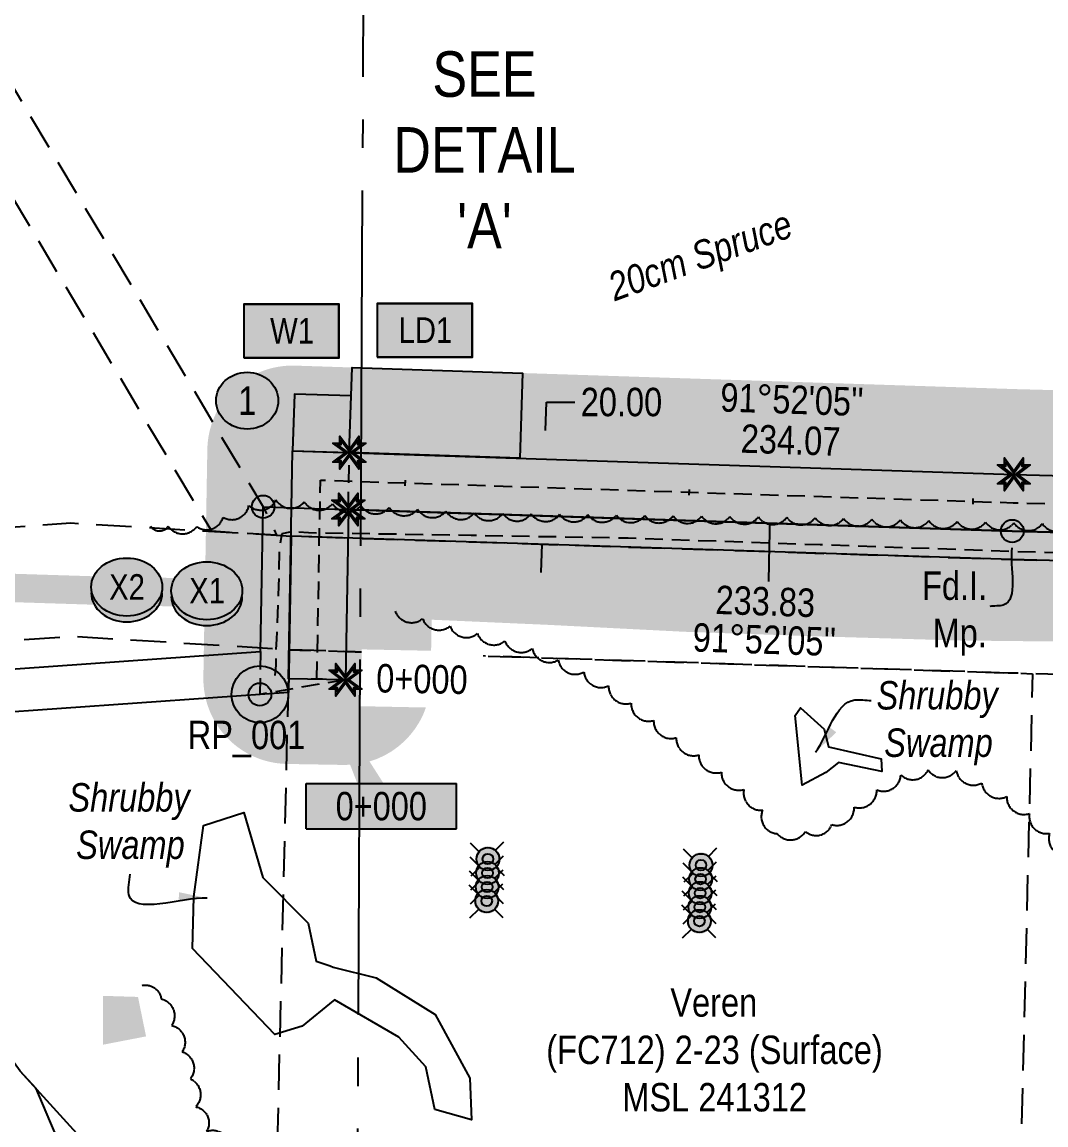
# Model space of a CAD drawing. Extents: x 473254 to 483871, y 6040471 to 6049084.
# Drawn here: x 476166.7 to 476526.9, y 6044345.3 to 6044733.2 of the extents above; entities that cross this region are included whole.
import ezdxf
from ezdxf.enums import TextEntityAlignment as Align

# ---------------------------------------------------------------- set-up
doc = ezdxf.new("R2010")
doc.units = 0
doc.header["$LTSCALE"] = 5
doc.header["$PDSIZE"] = 0.5
for name, pattern in [('0', [1, 1, 0]), ('foc-ACCESSROAD', [3.75, 2.5, -1.25]), ('foc-QUARTERLINE', [33, 25, -3, 2, -3]), ('foc-TIELINE', [1.875, 1.25, -0.625]), ('foc-TOPO-ephemeral', [6.25, 3.125, -0.625, 0.625, -0.625, 0.625, -0.625]), ('foc-TRAV', [1.875, 1.25, -0.625]), ('UG_PIPE', [1.875, 1.25, -0.625])]:
    doc.linetypes.add(name, pattern=pattern)
doc.layers.get('Defpoints').update_dxf_attribs({"color": 9})
for name, color, linetype in [('35', 37, 'Continuous'), ('AS-PIPE-UG', 44, 'UG_PIPE'), ('AS-ROADS', 254, 'Continuous'), ('AS-UNDERLAY-H', 141, 'Continuous'), ('C-RW', 13, 'Continuous'), ('C-WS', 13, 'foc-ACCESSROAD'), ('CG-NOTES', 7, 'Continuous'), ('CHAINAGE', 201, 'foc-TIELINE'), ('DETAIL-T', 7, 'Continuous'), ('F-AR', 190, 'foc-ACCESSROAD'), ('L-BD', 7, 'Continuous'), ('L-BD1', 253, 'Continuous'), ('L-MON', 1, 'Continuous'), ('L-QSEC', 8, 'foc-QUARTERLINE'), ('L-TIE', 7, 'foc-TIELINE'), ('P-BUFFER-H 30m', 51, 'Continuous'), ('P-CROSSINGS', 250, 'Continuous'), ('P-ELEVATION', 7, 'Continuous'), ('P-PROPOSED', 10, 'Continuous'), ('P-PROPOSED-H', 21, 'Continuous'), ('P-TEMP-H', 41, 'Continuous'), ('P-TEMP_LOG DECK', 46, 'Continuous'), ('P-TEMP_WORKSPACE', 46, 'Continuous'), ('P-TRAV', 4, 'foc-TRAV'), ('P-TXT', 4, 'Continuous'), ('T-BUSH', 110, '0'), ('T-BUSH-T', 110, 'Continuous'), ('T-CREEK', 160, 'Continuous'), ('T-DRAW', 143, 'foc-TOPO-ephemeral'), ('T-TIE', 201, 'foc-TIELINE'), ('WETLAND', 143, 'Continuous'), ('WETLAND-T', 146, 'Continuous')]:
    doc.layers.add(name, color=color, linetype=linetype)
doc.layers.add('C-RW-T', color=13, linetype='Continuous', lineweight=9)
doc.layers.add('CHAINAGE-T', color=201, linetype='Continuous', lineweight=18)
doc.layers.add('P-100m WELL BORE BUFFER', color=7, linetype='Continuous', true_color=0xf5ffd6)
doc.styles.add('80', font='ARIALN.TTF', dxfattribs={"height": 10})
doc.styles.add('80CG', font='ARIALN.TTF', dxfattribs={"height": 10})
doc.styles.add('80L', font='ARIALN.TTF', dxfattribs={"height": 10})
doc.styles.add('Crossing', font='ARIALN.TTF', dxfattribs={"height": 10})
doc.styles.add('foc-LtypeFont', font='ARIALN.TTF', dxfattribs={"height": 7.349999999999999})
doc.styles.add('Legend', font='ARIALN.TTF')
doc.linetypes.add('foc-TOPO-flowdirection-NOLINE', pattern='A,0,[">",foc-LtypeFont,S=0.3,R=0,X=0,Y=-0.945],-20,[">",foc-LtypeFont,S=0.3,R=0,X=0,Y=-0.945],0', length=20)
doc.dimstyles.new('Compass 5 000', dxfattribs={"dimscale": 5, "dimtxt": 9, "dimasz": 2, "dimexe": 0.2, "dimexo": 0.0625, "dimgap": 0.5, "dimtad": 0, "dimtih": 1, "dimtoh": 1, "dimzin": 0, "dimdsep": 46, "dimtxsty": '80CG', "dimcen": 0.1, "dimse1": 1, "dimse2": 1, "dimclrd": 256, "dimclrt": 256, "dimaunit": 1, "dimadec": 4, "dimazin": 0, "dimtfac": 0.06, "dimtofl": 0, "dimtmove": 0, "dimatfit": 1, "dimfxl": 0.2, "dimtolj": 1, "dimtzin": 0, "dimlwd": -1, "dimarcsym": 0})

# ---------------------------------------------------------------- blocks, each defined once
blk = doc.blocks.new('WC')
at = {"layer": 'L-MON'}
h = blk.add_hatch(color=255, dxfattribs=at)
h.dxf.hatch_style = 1
edge = h.paths.add_edge_path()
edge.add_arc((1e-16, -3.47e-14), 0.9, 0, 360)
at = {"layer": 'L-MON', "color": 240, "flags": 128}
for points in [[(-0.6221317521915455, 0.5029434191984639), (-1.231742929986921, 1.120400313844549)], [(0.5200624085104745, 0.6078939802747209), (1.126191209577769, 1.206321004927269)], [(-1.178786742863962, -1.184577638598091), (-0.5588098224687501, -0.5724784557627332)], [(1.15915571353878, -1.184577638598091), (0.5567817565693919, -0.5744511080601575)]]:
    blk.add_lwpolyline(points, dxfattribs=at)
at = {"layer": 'L-MON', "color": 240}
for radius in [0.8, 0.3730220647719884]:
    blk.add_circle((1e-16, -3.47e-14), radius, dxfattribs=at)
blk = doc.blocks.new('fdia')
at = {"color": 255, "const_width": 1}
blk.add_lwpolyline([(-0.5, 0, 1), (0.5, 0, 1)], format="xyb", close=True, dxfattribs=at)
blk = doc.blocks.new('Fdiaa')
blk.add_blockref('fdia', (0, 0))
blk = doc.blocks.new('fdib')
at = {"color": 1, "const_width": 1.6}
blk.add_lwpolyline([(-0.3999999999996362, 0, 0.9999999999999998), (0.3999999999996362, 0, 1)], format="xyb", close=True, dxfattribs=at)
at = {"color": 1}
blk.add_circle((0, 0), 0.8, dxfattribs=at)
blk = doc.blocks.new('Fdibb')
blk.add_blockref('fdib', (0, 0))
blk = doc.blocks.new('fdicc')
for name in ['Fdibb', 'Fdiaa']:
    blk.add_blockref(name, (0, 0))
blk = doc.blocks.new('FDI')
blk.add_blockref('fdicc', (0, 0))
blk = doc.blocks.new('*U409')
h = blk.add_hatch(color=111)
h.dxf.hatch_style = 1
h.paths.add_polyline_path([(-26.5, 8), (26.50000000000001, 7.999999999999999), (26.50000000000001, -8.000000000000004), (-26.5, -8)])
for p, q in [((-26.5, -8), (-26.5, 8)), ((-26.5, 8), (26.50000000000001, 7.999999999999999)), ((26.50000000000001, -8.000000000000004), (26.50000000000001, 7.999999999999999)), ((-26.5, -8), (26.50000000000001, -8.000000000000004))]:
    blk.add_line(p, q)
at = {"layer": 'P-ELEVATION', "color": 7, "flags": 128}
blk.add_lwpolyline([(0, 0, 10, 0, 0), (-22.67604730687727, 44.72096951963008, 0, 0, 0)], format="xyseb", dxfattribs=at)
at = {"layer": 'P-ELEVATION', "style": 'Legend'}
blk.add_attdef('STATION', text='', height=10, dxfattribs=at).set_placement((0, 0), align=Align.MIDDLE_CENTER)
blk = doc.blocks.new('*U418')
at = {"layer": 'P-ELEVATION'}
h = blk.add_hatch(color=111, dxfattribs=at)
h.dxf.hatch_style = 1
edge = h.paths.add_edge_path()
edge.add_ellipse((0, 0), major_axis=(-10.94338366431845, 0), ratio=0.9137941524069553, start_angle=0, end_angle=360)
at = {"layer": 'P-ELEVATION', "color": 7, "flags": 128}
blk.add_lwpolyline([(0, 0, 4.999999999999998, 0, 0), (25.79225727732431, -27.96666412156919, 0, 0, 0)], format="xyseb", dxfattribs=at)
at = {"layer": 'P-ELEVATION', "color": 7}
blk.add_ellipse((0, 0), major_axis=(-10.94338366431845, 0), ratio=0.9137941524069553, dxfattribs=at)
at = {"layer": 'P-ELEVATION', "style": '80'}
blk.add_attdef('BEND', text='', height=10, dxfattribs=at).set_placement((0, 0), align=Align.MIDDLE_CENTER)
blk = doc.blocks.new('xing2')
h = blk.add_hatch(color=50)
h.dxf.hatch_style = 1
edge = h.paths.add_edge_path()
edge.add_ellipse((0, 0), major_axis=(-12.5, 0), ratio=0.8162973455633619, start_angle=0, end_angle=360)
h = blk.add_hatch(color=250)
h.dxf.hatch_style = 1
edge = h.paths.add_edge_path()
edge.add_ellipse((0, -2.047489049626165), major_axis=(-12.5, 0), ratio=0.8162973455633619, start_angle=0, end_angle=180)
edge.add_line((12.5, -2.047489049626165), (12.5, 0))
edge.add_ellipse((0, 0), major_axis=(-12.5, 0), ratio=0.8162973455633619, start_angle=0, end_angle=180, ccw=False)
edge.add_line((-12.5, 0), (-12.5, -2.047489049626165))
at = {"color": 250}
blk.add_ellipse((0, 0), major_axis=(-12.5, 0), ratio=0.8162973455633619, dxfattribs=at)
blk.add_ellipse((0, -2.047489049626165), major_axis=(-12.5, 0), ratio=0.8162973455633619, start_param=0, end_param=3.141592653589793, dxfattribs=at)
at = {"color": 250, "style": 'Crossing'}
blk.add_attdef('CROSSING', text='', height=9, dxfattribs=at).set_placement((0.08916442567715421, 0.0199513138486509), align=Align.MIDDLE_CENTER)
at = {"color": 250, "style": 'Crossing', "flags": 1}
for tag, p in [('OWNER', (0.08916442567715421, -12.49201765665748)), ('DESCRIPTION', (0.08916442567715421, -25.770021277247)), ('LOCATION', (0.08916442567715421, -39.30337514164421)), ('DWG_REF', (0.08916442567715421, -52.83672900604233))]:
    blk.add_attdef(tag, text='', height=9, dxfattribs=at).set_placement(p, align=Align.MIDDLE_CENTER)
blk = doc.blocks.new('Temp_Area_Small_Pink')
at = {"true_color": 0xff8aff}
h = blk.add_hatch(color=211, dxfattribs=at)
h.dxf.hatch_style = 1
h.paths.add_polyline_path([(-16.82711371331243, -9.436567862801894), (16.33187767662457, -9.436567862801894), (16.33187767662457, 9.053714016554295), (-16.82711371331243, 9.053714016554295)])
at = {"color": 250}
for points in [[(-17.02711371331247, -9.636567862801712), (16.53187767662462, -9.636567862801712), (16.53187767662462, 9.253714016554113), (-17.02711371331247, 9.253714016554113)], [(-16.92711371331245, -9.536567862801803), (16.43187767662459, -9.536567862801803), (16.43187767662459, 9.153714016554204), (-16.92711371331245, 9.153714016554204)]]:
    blk.add_lwpolyline(points, close=True, dxfattribs=at)
at = {"color": 250, "style": '80L'}
blk.add_attdef('TEMPORARY', text='', height=9, dxfattribs=at).set_placement((0.001048257894581184, -0.1484938545327168), align=Align.MIDDLE_CENTER)
blk = doc.blocks.new('TEMP')
h = blk.add_hatch(color=255)
h.dxf.hatch_style = 1
h.paths.add_polyline_path([(-5.274161e-10, 0.2514284397220763), (-0.6656854269836912, 1.152061669657268), (-0.6656854269836914, 0.6656854303339061), (-1.152061663105632, 0.6656854303339061), (-0.2514284404497629, 5.273253e-10), (-1.152061661774314, -0.665685419564579), (-0.6656854224511335, -0.6656854195645793), (-0.6656854224511335, -1.152061655686338), (-5.273251e-10, -0.2514284436956587), (0.6656854183820542, -1.152061663420681), (0.6656854183820542, -0.6656854208922597), (1.152061656810019, -0.6656854053035205), (0.2514284429676993, 5.273253e-10), (1.152061671303363, 0.6656854258011663), (0.6656854287749412, 0.6656854258011663), (0.6656854131859291, 1.15206166422904)])
h.paths.add_polyline_path([(0.5656854229146121, 0.8485281473411305), (0.5656854319800914, 0.5656854258011663), (0.8485281444547581, 0.5656854258011663), (0.0831890339399251, 0), (0.8485281399220186, -0.5656854150320215), (0.5656854183820542, -0.5656854240973189), (0.5656854183820542, -0.8485281365719859), (0, -0.08318903609469999), (-0.5656854224511337, -0.8485281320390644), (-0.5656854224511337, -0.5656854195645792), (-0.8485281349258001, -0.5656854195645794), (-0.0831890328488955, 0), (-0.8485281394583584, 0.5656854303339058), (-0.5656854269836913, 0.5656854303339061), (-0.5656854269836913, 0.8485281428085727), (0, 0.0831890306941206)], flags=16)
h = blk.add_hatch(color=1)
h.dxf.hatch_style = 1
h.paths.add_polyline_path([(0, 0.0831890306941205), (-0.5656854269836911, 0.8485281428085727), (-0.5656854269836912, 0.5656854303339061), (-0.8485281394583578, 0.5656854303339061), (-0.0831890328488953, -1e-16), (-0.8485281349258001, -0.5656854195645793), (-0.5656854224511337, -0.5656854195645793), (-0.5656854224511337, -0.848528132039064), (0, -0.08318903609469999), (0.5656854183820542, -0.8485281365719856), (0.5656854183820542, -0.5656854240973191), (0.8485281399220184, -0.5656854150320213), (0.0831890339399251, -1e-16), (0.8485281444547581, 0.5656854258011663), (0.5656854319800914, 0.5656854258011663), (0.5656854229146121, 0.8485281473411308)])
at = {"color": 1}
for p, q in [((-0.0831890328488953, 0), (0.0831890339399252, 0)), ((0, 0.0831890306941205), (0, -0.08318903609469999))]:
    blk.add_line(p, q, dxfattribs=at)
at = {"color": 255, "flags": 128}
blk.add_lwpolyline([(-0.251428440449763, 5.27325e-10), (-1.152061663105632, 0.6656854303339061), (-0.6656854269836914, 0.6656854303339061), (-0.6656854269836914, 1.152061669657268), (-5.274159999999999e-10, 0.2514284397220763), (0.6656854131859291, 1.15206166422904), (0.6656854287749412, 0.6656854258011663), (1.152061671303363, 0.6656854258011663), (0.2514284429676991, 5.27325e-10), (1.152061656810019, -0.6656854053035204), (0.6656854183820542, -0.6656854208922596), (0.6656854183820542, -1.152061663420681), (-5.27325e-10, -0.2514284436956586), (-0.6656854224511335, -1.152061655686338), (-0.6656854224511335, -0.6656854195645793), (-1.152061661774314, -0.6656854195645793)], close=True, dxfattribs=at)
at = {"color": 1, "flags": 128}
blk.add_lwpolyline([(-0.0831890328488953, 0), (-0.8485281394583578, 0.5656854303339061), (-0.5656854269836913, 0.5656854303339061), (-0.5656854269836913, 0.8485281428085727), (0, 0.0831890306941205), (0.5656854229146121, 0.8485281473411305), (0.5656854319800914, 0.5656854258011663), (0.8485281444547581, 0.5656854258011663), (0.0831890339399252, 0), (0.8485281399220184, -0.5656854150320214), (0.5656854183820542, -0.5656854240973189), (0.5656854183820542, -0.8485281365719856), (0, -0.08318903609469999), (-0.5656854224511335, -0.848528132039064), (-0.5656854224511335, -0.5656854195645792), (-0.8485281349258001, -0.5656854195645792)], close=True, dxfattribs=at)
blk = doc.blocks.new('*D606')
at = {"layer": 'Defpoints', "color": 0, "transparency": 16777216}
for p in [(476350.5209807466, 6044579.503226425), (476361.1516459686, 6044579.15660802), (476360.5006738825, 6044559.191521878)]:
    blk.add_point(p, dxfattribs=at)
at = {"layer": 'P-TXT', "transparency": 16777216}
for p, q in [((476350.846862802, 6044589.497915059), (476351.1727448576, 6044599.492603694)), ((476351.1727448576, 6044599.492603694), (476361.1727448576, 6044599.492603695)), ((476349.5441266051, 6044549.54345165), (476349.2182445498, 6044539.548763016))]:
    blk.add_line(p, q, dxfattribs=at)
for points in [[(476349.1810813631, 6044589.552228735), (476352.5126442411, 6044589.443601383), (476350.5209807466, 6044579.503226425)], [(476347.8783451662, 6044549.597765326), (476351.2099080442, 6044549.489137974), (476349.8700086606, 6044559.538140284)]]:
    blk.add_solid(points, dxfattribs=at)
at = {"layer": 'P-TXT', "transparency": 16777216, "insert": (476377.564286467, 6044599.492603694), "char_height": 10, "attachment_point": 5, "style": '80CG'}
blk.add_mtext('\\A1;20.00', dxfattribs=at)

msp = doc.modelspace()

# ---------------------------------------------------------------- hatches: boundary and pattern name
at = {"layer": 'AS-UNDERLAY-H'}
h = msp.add_hatch(color=256, dxfattribs=at)
h.dxf.hatch_style = 1
h.paths.add_polyline_path([(476195.1236378162, 6044390.666232415), (476207.4458646621, 6044390.287756651), (476210.2861690272, 6044376.403037115), (476195.1236378162, 6044373.47382706)])
at = {"layer": 'P-BUFFER-H 30m'}
h = msp.add_hatch(color=256, dxfattribs=at)
h.dxf.hatch_style = 1
edge = h.paths.add_edge_path()
edge.add_line((478887.7607225044, 6044412.928324373), (478886.7833098365, 6044392.940898457))
edge.add_arc((478856.834853896, 6044394.405419217), 29.98424309999575, 264.5248350367, 357.20038762534494, ccw=False)
edge.add_line((478853.9739287523, 6044364.557974744), (478480.7450748563, 6044400.332555492))
edge.add_arc((478483.6060000089, 6044430.179999975), 29.98424310026661, 260.00187045471023, 264.52483501959915, ccw=False)
edge.add_line((478478.400254821, 6044400.651114932), (478368.895254821, 6044419.956114939))
edge.add_arc((478374.1009999886, 6044449.484999977), 29.98424310040251, 254.375043104396, 260.00187049415405, ccw=False)
edge.add_line((478366.0250640581, 6044420.608814411), (478339.8410640582, 6044427.931814404))
edge.add_arc((478347.9170000008, 6044456.807999966), 29.9842430991736, 248.817388522462, 254.3750430797321, ccw=False)
edge.add_line((478337.0824454654, 6044428.84968703), (478113.0890790903, 6044515.652790952))
edge.add_line((478113.0890790903, 6044515.652790952), (477878.9575990577, 6044544.441542991))
edge.add_line((477878.9575990577, 6044544.441542999), (477815.1834752975, 6044546.694420093))
edge.add_line((477815.1834752975, 6044546.694420083), (477619.4237018248, 6044542.503008218))
edge.add_line((477619.4237018247, 6044542.503008218), (477466.8342043651, 6044513.084929077))
edge.add_arc((477461.158, 6044542.526999966), 29.98424309970749, 270.9734034867472, 280.91230002220664, ccw=False)
edge.add_line((477461.6673806738, 6044512.547083929), (477411.9343806737, 6044511.702083929))
edge.add_arc((477411.4249999769, 6044541.681999967), 29.98424310008939, 268.1706243617927, 270.9734035306524, ccw=False)
edge.add_line((477410.4678068813, 6044511.713039105), (477343.8418068812, 6044513.841039105))
edge.add_arc((477344.7989999955, 6044543.809999975), 29.98424309975184, 265.61173129375504, 268.1706243262913, ccw=False)
edge.add_line((477342.5047592248, 6044513.913657498), (477065.1082282678, 6044535.201025098))
edge.add_line((477065.1082282677, 6044535.201025098), (476929.330561205, 6044533.223935148))
edge.add_arc((476928.8940000139, 6044563.204999974), 29.98424310002911, 268.4871123840634, 270.8342380857527, ccw=False)
edge.add_line((476928.1023619676, 6044533.231209031), (476662.5467244863, 6044540.244801098))
edge.add_arc((476634.5510427214, 6044550.982428246), 29.9842430998868, 268.4871124089565, 339.0158917626615, ccw=False)
edge.add_line((476633.7594046881, 6044521.008637303), (476514.2554810899, 6044524.164856389))
edge.add_arc((476515.0471191902, 6044554.13864733), 29.98424309959537, 268.13250258766743, 268.48711228084113, ccw=False)
edge.add_line((476514.0699864455, 6044524.170329962), (476310.9123519259, 6044530.794390997))
edge.add_line((476310.9123519259, 6044530.794390997), (476310.3985573798, 6044501.347987078))
edge.add_arc((476280.4188775733, 6044501.87108647), 29.98424309998052, 269.00037804028045, 359.0003780367275, ccw=False)
edge.add_line((476279.8957781834, 6044471.891406672), (476259.909324979, 6044472.240139599))
edge.add_arc((476260.4324243689, 6044502.219819397), 29.9842430998317, 179.0003780367275, 269.00037804028045, ccw=False)
edge.add_line((476230.4527445623, 6044502.742918788), (476231.8516783539, 6044582.918097368))
edge.add_arc((476261.8313581605, 6044582.394997977), 29.98424309998052, 88.1325027158394, 179.0003780367275, ccw=False)
edge.add_line((476262.8084908382, 6044612.363315348), (476516.5211088307, 6044604.090882609))
edge.add_line((476516.5211088307, 6044604.090882608), (476586.7886589777, 6044602.235045776))
edge.add_arc((476614.7843407469, 6044591.497418638), 29.98424309990632, 88.48711240817858, 159.0158917855362, ccw=False)
edge.add_line((476615.5759787806, 6044621.47120959), (476929.190021531, 6044613.188346586))
edge.add_line((476929.190021531, 6044613.188346586), (477066.2229532831, 6044615.183714733))
edge.add_arc((477066.6595144859, 6044585.202649891), 29.98424309926781, 85.61173128242388, 90.83423810800991, ccw=False)
edge.add_line((477068.9537552624, 6044615.098992368), (477347.5098798082, 6044593.722637739))
edge.add_line((477347.5098798083, 6044593.722637739), (477411.7984003747, 6044591.669295629))
edge.add_line((477411.7984003747, 6044591.669295638), (477455.964373823, 6044592.419707786))
edge.add_line((477455.964373823, 6044592.419707786), (477608.4446610867, 6044621.816732036))
edge.add_arc((477614.1208654477, 6044592.374661146), 29.98424309986157, 91.22657233529452, 100.91230001433797, ccw=False)
edge.add_line((477613.4790200221, 6044622.352033749), (477814.8891710407, 6044626.664425842))
edge.add_arc((477815.5310164703, 6044596.687053229), 29.98424310087405, 87.97681742908628, 91.22657234270298, ccw=False)
edge.add_line((477816.5895759773, 6044626.652604885), (477883.9551601374, 6044624.272856284))
edge.add_arc((477882.8966006231, 6044594.307304627), 29.9842431001989, 82.99011076968571, 87.97681741524718, ccw=False)
edge.add_line((477886.5558972814, 6044624.067418586), (478129.0132439251, 6044594.254919937))
edge.add_arc((478125.3539472732, 6044564.494805979), 29.98424310034922, 68.81738852675352, 82.99011078192962, ccw=False)
edge.add_line((478136.1885018069, 6044592.453118917), (478363.7128682947, 6044504.281663003))
edge.add_line((478363.7128682947, 6044504.281663003), (478385.1957971903, 6044498.273433234))
edge.add_line((478385.1957971903, 6044498.273433235), (478490.3387087455, 6044479.737440289))
edge.add_line((478490.3387087455, 6044479.737440289), (478860.6731917078, 6044444.240289608))
edge.add_arc((478857.8122665639, 6044414.392845143), 29.98424310035504, -2.799612374655112, 84.52483503647869, ccw=False)
at = {"layer": 'P-PROPOSED-H'}
h = msp.add_hatch(color=256, dxfattribs=at)
h.dxf.hatch_style = 1
h.paths.add_polyline_path([(478857.8122665639, 6044414.392845142), (478856.834853896, 6044394.405419216), (478483.606, 6044430.179999975), (478374.101, 6044449.484999971), (478347.917, 6044456.807999965), (478120.448, 6044544.957999974), (477881.321, 6044574.360999971), (477815.392, 6044576.689999975), (477616.242, 6044572.425999971), (477461.158, 6044542.526999964), (477411.425, 6044541.681999965), (477344.799, 6044543.809999974), (477066.039, 6044565.201999971), (476928.894, 6044563.204999971), (476634.6611375886, 6044570.975986456), (476634.5510427213, 6044550.982428243), (476515.0471191231, 6044554.138647329), (476281.4637556666, 6044561.754755186), (476280.4188775733, 6044501.871086467), (476260.4324243689, 6044502.219819395), (476261.8313581605, 6044582.394997975), (476515.6367150061, 6044574.119541436), (476614.6742458797, 6044571.503860413), (476614.784340747, 6044591.497418636), (476929.0124086122, 6044583.198338609), (477066.659514488, 6044585.202649889), (477345.8833519237, 6044563.775055073), (477411.5743601499, 6044561.676918233), (477459.0805495288, 6044562.484083089), (477614.1208654502, 6044592.374661145), (477815.5310164689, 6044596.687053228), (477882.8966006289, 6044594.307304625), (478125.3539472728, 6044564.494805976), (478354.2353473179, 6044475.797465184), (478378.5389188761, 6044469.000373276), (478486.2990834982, 6044450.002976097)])
at = {"layer": 'P-TEMP-H'}
h = msp.add_hatch(color=256, dxfattribs=at)
h.dxf.hatch_style = 1
h.paths.add_polyline_path([(476281.8102364074, 6044581.743576218), (476282.7873690883, 6044611.71189358), (476342.7240038285, 6044609.757628233), (476341.7468711481, 6044579.789310854)])
h = msp.add_hatch(color=256, dxfattribs=at)
h.dxf.hatch_style = 1
h.paths.add_polyline_path([(476261.8313581605, 6044582.394997975), (476281.8102364074, 6044581.74357619), (476282.4616581929, 6044601.722454436), (476262.482779946, 6044602.373876232)])

# ---------------------------------------------------------------- linework, layer by layer
at = {"layer": '35', "color": 3}
msp.add_circle((476250.34, 6044496.708999981), 9.9947477000001, dxfattribs=at)
at = {"layer": 'AS-PIPE-UG', "flags": 128}
msp.add_lwpolyline([(476710.694, 6044541.219999981), (476700.736, 6044541.354999982), (476689.638, 6044541.327999981), (476575.792, 6044544.872999981), (476447.53, 6044549.299999981), (476379.869, 6044551.633), (476324.729, 6044552.604999982), (476267.385, 6044553.515), (476261.826, 6044553.912999981), (476258.018, 6044553.217999982), (476257.158, 6044547.886), (476256.938, 6044535.066999981), (476256.52, 6044525.184), (476256.136, 6044516.115), (476255.988, 6044511.945), (476255.958, 6044506.952), (476255.568, 6044503.403)], dxfattribs=at)
at = {"layer": 'AS-ROADS', "const_width": 9.9947477000001, "flags": 128}
msp.add_lwpolyline([(476546.715, 6044520.138), (476496.674, 6044520.665999982), (476448.005, 6044522.077999981), (476399.84, 6044523.738), (476351.836, 6044526.173), (476304.929, 6044528.238999981), (476259.912, 6044530.664999981), (476219.077, 6044532.679999981), (476191.639, 6044533.266999981), (476154.5567455678, 6044534.433250942), (476102.160448882, 6044539.071209969), (476046.4581755088, 6044532.239474554), (475713.4797636857, 6044428.587968554), (475624.7222023335, 6044420.574536924), (475501.3197479868, 6044436.979169738), (475360.0521116021, 6044497.125004919)], dxfattribs=at)
at = {"layer": 'C-RW'}
for points in [[(475359.888580428, 6044466.122062317), (475382.2092403347, 6044458.202571856), (475459.6657782682, 6044423.491832634), (475489.7550123167, 6044410.103947058), (475591.7701895945, 6044391.030418976), (475666.7089965196, 6044391.59239904), (475667.0426244449, 6044391.622236992), (475758.6221150382, 6044407.318855928), (475758.9815389132, 6044407.40810497), (475985.2868958212, 6044480.915252063), (476004.4219217675, 6044487.130426764), (476034.630310553, 6044496.944106829), (476152.6640814962, 6044504.862396902), (476250.6025593333, 6044511.756703851), (476251.492, 6044562.732), (476515.048, 6044554.171999982), (476928.756, 6044543.228999982)], [(478113.0890790907, 6044515.652790984), (477878.9575990567, 6044544.441542999), (477815.1834752965, 6044546.694420116), (477619.4237018246, 6044542.503008245), (477464.2741757074, 6044512.591375295), (477411.2009597754, 6044511.689622588), (477343.1724721141, 6044513.862417318), (477065.1075844995, 6044535.201074518), (476928.6959514309, 6044533.232344811), (476514.7536344008, 6044544.181542718), (476261.3082211524, 6044552.413162327), (476260.3485790369, 6044497.414506626), (476153.8247610489, 6044489.90562257), (476037.5006440014, 6044482.103782975), (476007.5053927453, 6044472.359308709), (475988.3699533541, 6044466.142822013), (475762.5901343182, 6044392.80143668), (475668.3789868698, 6044376.639772095), (475590.5991362052, 6044376.019151391), (475489.6745724492, 6044394.869374556), (475485.3089714236, 6044395.684650541), (475459.57994109, 6044407.189037881), (475376.7144971609, 6044444.242671245), (475359.8047993671, 6044450.238488873)]]:
    msp.add_lwpolyline(points, dxfattribs=at)
at = {"layer": 'C-WS', "flags": 128}
msp.add_lwpolyline([(476255.6287288354, 6044301.329921264), (476260.3485790369, 6044497.414506626), (476260.6106765753, 6044512.435744257), (476522.2149232167, 6044503.991209873), (476517.1147541834, 6044294.950202074)], close=True, dxfattribs=at)
at = {"layer": 'CHAINAGE'}
for p, q in [((476301.5064948836, 6044570.101304383), (476301.5716370622, 6044572.099192207)), ((476401.4008861181, 6044566.844195456), (476401.4660282967, 6044568.842083289)), ((476501.2952773526, 6044563.58708653), (476501.3604195312, 6044565.584974363)), ((476272.4242962915, 6044502.010579665), (476268.4270056507, 6044502.080326252))]:
    msp.add_line(p, q, dxfattribs=at)
at = {"layer": 'F-AR', "flags": 128}
for points in [[(476088.9668246547, 6045145.98392323), (476088.2924425407, 6045042.748265602), (476086.9611496153, 6044838.972110661), (476120.8552450823, 6044781.935674118), (476126.6816919149, 6044772.132438099), (476251.492, 6044562.732), (476256.2077610634, 6044552.717084479), (476233.3895339755, 6044554.076758728), (476130.3591414992, 6044726.80353237), (476124.5404745676, 6044736.594513115), (476066.9543943187, 6044833.494882557), (476068.3032021698, 6045042.863574585), (476068.9677574581, 6045146.071363748)], [(475360.1677260823, 6044519.043694783), (475400.7051521598, 6044504.66706739), (475459.9541392678, 6044478.119572945), (475490.0425045436, 6044464.637723929), (475504.5827713623, 6044458.12279452), (475596.0327387514, 6044441.011484333), (475662.2498561854, 6044441.498187701), (475746.6003656635, 6044455.938223278), (476025.0557807049, 6044546.381016881), (476143.5814232097, 6044554.3525093), (476148.5884787214, 6044554.559620996), (476183.8061483909, 6044557.0312938), (476261.3082211524, 6044552.413162327), (476514.7536344008, 6044544.181542718), (476928.6959514309, 6044533.232344811), (477065.1075844995, 6044535.201074518), (477343.1724721141, 6044513.862417318), (477411.2009597754, 6044511.689622588), (477464.2741757074, 6044512.591375295), (477619.4237018246, 6044542.503008245), (477815.1834752965, 6044546.694420116), (477878.9575990567, 6044544.441542999), (478113.0890790907, 6044515.652790984), (478338.4394790229, 6044428.323802163), (478367.4441216856, 6044420.211940043), (478479.5663733893, 6044400.445536032), (478853.9571263939, 6044364.559550585), (478876.2509385765, 6044362.42269199), (479004.4057846154, 6044356.060779915), (479139.0386560356, 6044348.003531349), (479558.8377229898, 6044337.335577317), (479612.1792108695, 6044335.980672467), (479658.8395121362, 6044337.357620782)], [(479658.6128300446, 6044297.354081655), (479612.2733209734, 6044295.986820254), (479558.6113119443, 6044297.350365723), (479137.3513223438, 6044308.053733245), (479002.2500054055, 6044316.13900289), (478888.75953927, 6044321.061526148), (478850.1426282537, 6044324.762951349), (478474.180204575, 6044360.799584101), (478358.5682839325, 6044381.181193415), (478325.8027843861, 6044390.344871738), (478103.2771845451, 6044476.579178944), (477875.806397799, 6044504.548933706), (477814.9054423587, 6044506.700313604), (477623.6659709241, 6044502.605685887), (477468.4290766501, 6044472.677209048), (477410.9022394757, 6044471.69978608), (477341.0037682665, 6044473.9323071), (477063.8639804492, 6044495.199972282), (476928.455757155, 6044493.245724058), (476513.576172004, 6044504.219713684), (476260.0104331911, 6044512.455241313), (476184.5327792023, 6044517.017315018), (476151.8448917973, 6044514.823877849), (476146.8584221237, 6044514.490365674), (476133.208328922, 6044513.574057283), (476032.7233536307, 6044506.832986018), (476002.3683534215, 6044496.972758997), (475983.2334282146, 6044490.758393188), (475756.2231623992, 6044417.026746441), (475665.8223355023, 6044401.547029825), (475592.4993464107, 6044401.002315667), (475492.5958003026, 6044419.690391994), (475489.8120921978, 6044420.937352814), (475459.7234874803, 6044434.417800415), (475385.8454784236, 6044467.51826125), (475359.9443975678, 6044476.704115456)]]:
    msp.add_lwpolyline(points, dxfattribs=at)
at = {"layer": 'L-QSEC'}
msp.add_line((476288.0591626314, 6045003.940090291), (476284.1723875373, 6044239.897439344), dxfattribs=at)
at = {"layer": 'L-TIE'}
msp.add_line((476280.4188775733, 6044501.871086496), (476250.34, 6044496.708999981), dxfattribs=at)
at = {"layer": 'P-TEMP_LOG DECK'}
msp.add_lwpolyline([(476281.8102364074, 6044581.743576218), (476282.7873690883, 6044611.71189358), (476342.7240038285, 6044609.757628233), (476341.7468711481, 6044579.789310854)], close=True, dxfattribs=at)
at = {"layer": 'P-TEMP_WORKSPACE'}
msp.add_lwpolyline([(476261.8313581605, 6044582.394997994), (476281.8102364074, 6044581.743576218), (476282.4616581929, 6044601.722454456), (476262.482779946, 6044602.373876241)], close=True, dxfattribs=at)
at = {"layer": 'P-TRAV'}
for p, q in [((476281.4637556666, 6044561.754755215), (476281.8125286049, 6044581.743501471)), ((476250.6025593332, 6044511.756703851), (476250.34, 6044496.708999981))]:
    msp.add_line(p, q, dxfattribs=at)
at = {"layer": 'T-BUSH', "flags": 128}
for points in [[(476211.8657678078, 6044555.888295713, 0.5205670500537949), (476218.1203139214, 6044555.830371128, 0.52056705), (476228.1146330254, 6044555.737811788, 0.52056705), (476237.3873001584, 6044558.996390454, 0.52056705), (476246.4576568419, 6044563.194438974, 0.52056705), (476255.984444668, 6044565.107805738, 0.52056705), (476265.9576900921, 6044564.452552125, 0.52056705), (476275.9309355161, 6044563.797298511, 0.52056705), (476285.9041809401, 6044563.142044896, 0.52056705), (476295.8774263642, 6044562.486791269, 0.52056705), (476305.8506717882, 6044561.831537649, 0.52056705), (476315.8239172121, 6044561.176284035, 0.52056705), (476325.7971626362, 6044560.521030421, 0.52056705), (476335.7890978704, 6044560.338681278, 0.52056705), (476345.7829489677, 6044560.204808847, 0.52056705), (476355.7768000648, 6044560.07093638, 0.52056705), (476365.7706511621, 6044559.937063931, 0.52056705), (476375.7645022594, 6044559.8031915, 0.52056705), (476385.7583533567, 6044559.669319033, 0.52056705), (476395.7522044539, 6044559.535446602, 0.52056705), (476405.7460555511, 6044559.401574134, 0.52056705), (476415.7399066484, 6044559.267701703, 0.52056705), (476425.7337577456, 6044559.133829236, 0.52056705), (476435.7276088429, 6044558.999956788, 0.52056705), (476445.7214598747, 6044558.866079656, 0.52056705), (476455.7128351342, 6044558.606485078, 0.52056705), (476465.704206457, 6044558.346714646, 0.52056705), (476475.6955777797, 6044558.086944212, 0.52056705), (476485.6869491024, 6044557.82717378, 0.52056705), (476495.6783204252, 6044557.567403346, 0.52056705), (476505.6696917479, 6044557.307632915, 0.52056705), (476515.6610228757, 6044557.046359164, 0.52056705), (476525.6520000451, 6044556.771847238, 0.52056705), (476535.6429772145, 6044556.497335348, 0.52056705), (476545.6339543839, 6044556.222823423, 0.52056705), (476555.6249315533, 6044555.948311534, 0.52056705), (476565.6159087226, 6044555.673799609, 0.52056705), (476575.606885892, 6044555.399287719, 0.52056705), (476585.5978630615, 6044555.124775793, 0.52056705), (476595.5888402308, 6044554.850263905, 0.52056705), (476605.5798174003, 6044554.575751979, 0.52056705), (476614.7713835686, 6044555.500416603, 0.52056705), (476618.361102393, 6044564.828272734, 0.52056705), (476621.9508212174, 6044574.156128884, 0.52056705), (476625.5405400417, 6044583.483985033, 0.52056705), (476629.1302588661, 6044592.811841183, 0.52056705), (476632.1083654634, 6044602.259351555, 0.52056705), (476632.2985160473, 6044612.252290262, 0.52056705), (476632.4886666312, 6044622.245228986, 0.52056705), (476632.6788172151, 6044632.23816771, 0.52056705), (476632.8689677989, 6044642.231106434, 0.4300272298111223), (476634.338586082, 6044650.964427707, 0.3105092502926591), (476631.9595970208, 6044657.452987786, 0.52056705), (476632.0232253003, 6044667.44753797, 0.52056705), (476632.0868535815, 6044677.442088132, 0.52056705), (476632.1504818642, 6044687.436638317, 0.52056705), (476632.2141101451, 6044697.431188447, 0.52056705), (476632.2777384263, 6044707.425738625, 0.52056705), (476632.3413667085, 6044717.420288781, 0.52056705), (476632.4049949893, 6044727.41483894, 0.52056705), (476632.4686232701, 6044737.409389116, 0.52056705), (476632.2289346708, 6044747.178410503, 0.52056705), (476623.6845669069, 6044750.908469799, 0.52056705), (476622.1813485534, 6044760.789533303, 0.52056705), (476622.0380839676, 6044770.008222727, 0.52056705), (476630.7445827645, 6044774.916578872, 0.52056705), (476631.5283224704, 6044784.398121221, 0.52056705), (476631.4239023839, 6044794.392328443, 0.52056705), (476623.2198167881, 6044797.300627281, 0.52056705), (476622.9526300273, 6044807.291808031, 0.52056705), (476622.2172498356, 6044816.82285476, 0.52056705), (476612.2322139539, 6044817.263467993, 0.52056705), (476602.9192661775, 6044818.344164497, 0.52056705), (476602.965971669, 6044828.338808096, 0.52056705), (476603.0126771579, 6044838.333451672, 0.52056705), (476603.0593826481, 6044848.328095222, 0.52056705), (476603.1060881366, 6044858.322738827, 0.52056705), (476603.1527936269, 6044868.317382366, 0.52056705), (476603.1994991172, 6044878.312025956, 0.52056705), (476607.3115370499, 6044883.791976912, 0.52056705), (476617.2563805336, 6044882.794395021, 0.52056705), (476627.2012240201, 6044881.796813157, 0.52056705), (476633.1200573344, 6044887.791834112, 0.52056705), (476633.1499654381, 6044897.786542044, 0.52056705), (476633.1798735387, 6044907.781250013, 0.52056705), (476633.209781642, 6044917.775957979, 0.52056705), (476633.2396897425, 6044927.770665919, 0.52056705), (476633.2695978458, 6044937.76537385, 0.52056705), (476633.2995059463, 6044947.760081819, 0.52056705), (476633.3294140483, 6044957.754789765, 0.52056705), (476633.3593221512, 6044967.749497726, 0.52056705), (476633.3892302523, 6044977.744205686, 0.52056705), (476633.4191383551, 6044987.738913634, 0.52056705), (476633.4490464566, 6044997.733621579, 0.52056705), (476633.478954559, 6045007.72832954, 0.52056705), (476633.5088626604, 6045017.723037493, 0.52056705), (476633.5387707615, 6045027.717745434, 0.52056705), (476628.6684911431, 6045034.677196549, 0.52056705), (476626.1188402026, 6045044.341272385, 0.52056705), (476623.5691892626, 6045054.005348236, 0.52056705), (476623.1426137467, 6045063.978657247, 0.52056705), (476622.829603195, 6045073.968507394, 0.52056705), (476622.516592646, 6045083.958357525, 0.52056705), (476618.5408816084, 6045088.533798009, 0.52056705), (476612.0416756824, 6045091.879212663, 0.52056705), (476608.0191700684, 6045101.028777173, 0.52056705), (476604.8193655408, 6045109.913093286, 0.52056705), (476612.0432662697, 6045115.429244171, 0.52056705), (476607.9317732397, 6045124.539167648, 0.52056705), (476603.8202802112, 6045133.649091169, 0.52056705), (476599.7087871799, 6045142.759014714, 0.04504720627837012), (476600.1819561973, 6045143.748773201, 0.04504720627837012)], [(476297.9556391179, 6044525.965731173, 0.5205670500201457), (476307.601276244, 6044523.34739037, 0.52056705), (476317.2469133697, 6044520.729049575, 0.52056705), (476326.8925504958, 6044518.110708785, 0.52056705), (476336.538187622, 6044515.492368001, 0.52056705), (476346.1838247485, 6044512.874027212, 0.52056705), (476355.301548214, 6044508.809118396, 0.52056705), (476364.3594812644, 6044504.584444121, 0.52056705), (476373.0358667081, 6044499.725939142, 0.52056705), (476380.9663970525, 6044493.643118022, 0.52056705), (476388.8969273969, 6044487.56029692, 0.52056705), (476396.8279468578, 6044481.478115181, 0.52056705), (476404.7737953833, 6044475.415317532, 0.52056705), (476412.7196439093, 6044469.352519892, 0.52056705), (476420.6654924356, 6044463.289722259, 0.52056705), (476427.2546969764, 6044456.038309081, 0.52056705), (476432.2998944711, 6044447.737650632, 0.52056705), (476442.2669120821, 6044448.481010607, 0.52056705), (476451.5868462889, 6044450.884065373, 0.52056705), (476459.4267310105, 6044457.083277563, 0.52056705), (476467.3853305856, 6044463.114556382, 0.52056705), (476475.8621512001, 6044468.40960467, 0.52056705), (476485.4662449371, 6044470.129066154, 0.52056705), (476495.3634611621, 6044469.892080126, 0.52056705), (476504.3577968052, 6044465.533645731, 0.52056705), (476513.108329517, 6044460.771683776, 0.52056705), (476521.1056696753, 6044454.776971566, 0.52056705), (476528.1845546627, 6044447.844927372, 0.52056705), (476534.2805700851, 6044439.924534713, 0.52056705), (476540.4173362242, 6044432.037801863, 0.52056705), (476547.0438028715, 6044424.555558626, 0.52056705), (476553.6702695184, 6044417.073315388, 0.52056705), (476562.4130569565, 6044412.37477461, 0.52056705), (476570.7425676814, 6044406.990165264, 0.52056705), (476578.3329132452, 6044400.487805822, 0.52056705), (476582.6801368045, 6044391.852832288, 0.52056705), (476584.5398654405, 6044382.110281587, 0.52056705), (476584.5398654405, 6044372.115581793, 0.52056705), (476580.0322755765, 6044363.614984434, 0.52056705), (476573.8126781626, 6044355.791262065, 0.52056705), (476567.5930807487, 6044347.967539652, 0.52056705), (476561.4807073423, 6044340.060055193, 0.52056705), (476555.3950039442, 6044332.131736428, 0.52056705), (476551.1705046383, 6044323.487355526, 0.52056705), (476551.4813325314, 6044313.653864206, 0.52056705), (476554.5513008999, 6044304.142328159, 0.52056705), (476557.6212692685, 6044294.630792088, 0.52056705), (476561.4669487131, 6044285.533771149, 0.52056705), (476567.668172862, 6044277.695477773, 0.52056705), (476573.8693970105, 6044269.857184384, 0.52056705), (476582.284083976, 6044264.957302298, 0.52056705), (476591.5293254617, 6044261.159996152, 0.52056705), (476600.7745669469, 6044257.362690025, 0.52056705), (476610.0198084321, 6044253.565383859, 0.52056705), (476618.1912189579, 6044247.827408361, 0.52056705), (476626.3026186404, 6044241.987954701, 0.52056705), (476634.4140183236, 6044236.148501021, 0.52056705), (476642.7349072765, 6044230.631315286, 0.52056705), (476651.3641870008, 6044225.588542666, 0.52056705), (476659.9934667255, 6044220.545770063, 0.52056705), (476668.6227464506, 6044215.502997485, 0.52056705), (476677.2520261749, 6044210.460224875, 0.52056705), (476685.8813058999, 6044205.417452253, 0.52056705), (476694.5105856247, 6044200.374679658, 0.52056705), (476703.139865349, 6044195.331907067, 0.52056705), (476711.7691450741, 6044190.289134445, 0.52056705), (476717.8098146281, 6044182.893791347, 0.52056705), (476721.6570306958, 6044173.669207215, 0.52056705), (476725.5217219734, 6044164.458015221, 0.52056705), (476733.4287550773, 6044158.344681323, 0.52056705), (476741.3357881816, 6044152.231347405, 0.52056705), (476749.2428212864, 6044146.11801347, 0.52056705), (476758.1299489732, 6044141.60269249, 0.09487199933629561), (476758.9336844565, 6044139.453602421, 0.09487199933629561)], [(476208.8919896794, 6044394.345682367, -0.440366769155245), (476215.6180625925, 6044389.559835336, -0.52056705), (476219.3041371696, 6044380.269685824, -0.52056705), (476222.9902117472, 6044370.979536287, -0.52056705), (476225.866805404, 6044361.453965301, -0.52056705), (476227.7379521814, 6044351.63598009, -0.52056705), (476231.608161831, 6044342.988180711, -0.52056705), (476239.8745065028, 6044337.370212235, -0.52056705), (476249.2908075643, 6044335.013459633, -0.52056705), (476259.2682786775, 6044334.426864134, -0.52056705), (476269.2478221281, 6044334.884497344, -0.52056705), (476279.2271507171, 6044335.43859571, -0.52056705), (476287.9482632919, 6044332.698249763, -0.52056705), (476295.386245222, 6044326.102508185, -0.52056705), (476303.9965777188, 6044321.027451687, -0.52056705), (476312.4537631646, 6044315.769553419, -0.52056705), (476318.9603192345, 6044308.18280496, -0.52056705), (476325.4668753052, 6044300.5960565, -0.52056705), (476329.8826528559, 6044291.649129982, -0.52056705), (476334.1816701337, 6044282.626243847, -0.52056705), (476342.0723740566, 6044279.073762264, -0.52056705), (476352.0173428644, 6044280.069563216, -0.52056705), (476361.7609543601, 6044282.125718053, -0.52056705), (476368.1184366107, 6044276.74462134, -0.52056705), (476368.0645695678, 6044268.079233167, -0.52056705), (476363.1624764343, 6044259.369267209, -0.52056705), (476356.1286483216, 6044252.79505406, -0.52056705), (476347.4094671748, 6044247.909370462, -0.52056705), (476338.6902860289, 6044243.023686869, -0.52056705), (476329.9888183735, 6044238.106541992, -0.52056705), (476321.2896814363, 6044233.185257542, -0.52056705), (476312.5905444995, 6044228.263973091, -0.52056705), (476309.194015925, 6044219.243793876, -0.52056705), (476306.8488938063, 6044209.551276636, -0.52056705), (476302.4453092068, 6044200.578959922, -0.52056705), (476297.7686856859, 6044191.759510061, -0.52056705), (476292.4213874599, 6044183.315552116, -0.52056705), (476287.8885239015, 6044174.588971213, -0.52056705), (476287.8885239015, 6044164.594271419, -0.52056705), (476287.8885239015, 6044154.599571594, -0.52056705), (476287.8885239015, 6044144.604871794, -0.1695074057590347), (476290.2382226854, 6044141.341988351, -0.1695074057590347)]]:
    msp.add_lwpolyline(points, format="xyb", dxfattribs=at)
at = {"layer": 'T-CREEK'}
msp.add_lwpolyline([(476171.5643000006, 6044358.044499824), (476166.0184000002, 6044364.134499822), (476160.2418999996, 6044372.203399806), (476155.4049000005, 6044388.752599804), (476152.4546000003, 6044392.256599804), (476145.3961999998, 6044400.639699822), (476139.1686000009, 6044408.041199824), (476129.5980999997, 6044418.139599821), (476126.9794999997, 6044432.211499822)], dxfattribs=at)
at = {"layer": 'T-CREEK', "linetype": 'foc-TOPO-flowdirection-NOLINE', "flags": 128}
msp.add_lwpolyline([(476209.5260465111, 6044316.358382838), (476166.0184000002, 6044364.134499822), (476160.2418999996, 6044372.203399806), (476155.4049000005, 6044388.752599804), (476152.4546000003, 6044392.256599804), (476145.3961999998, 6044400.639699822), (476139.1686000009, 6044408.041199824), (476129.5980999997, 6044418.139599821), (476126.9794999997, 6044432.211499822)], dxfattribs=at)
at = {"layer": 'T-DRAW'}
msp.add_lwpolyline([(476225.4528000007, 6044273.81619982), (476221.9843999998, 6044281.987999822), (476219.0857999999, 6044288.817099803), (476211.8466999989, 6044295.629299806), (476209.0637999999, 6044298.248099823), (476199.4672999994, 6044303.434199822), (476190.1776000002, 6044324.472899802), (476182.6092999993, 6044332.327999802), (476176.4178, 6044346.651399804), (476171.5643000006, 6044358.044499824)], dxfattribs=at)
at = {"layer": 'T-DRAW', "linetype": 'foc-TOPO-flowdirection-NOLINE', "flags": 128}
msp.add_lwpolyline([(476225.4528000007, 6044273.81619982), (476221.9843999998, 6044281.987999822), (476219.0857999999, 6044288.817099803), (476211.8466999989, 6044295.629299806), (476209.0637999999, 6044298.248099823), (476199.4672999994, 6044303.434199822), (476190.1776000002, 6044324.472899802), (476182.6092999993, 6044332.327999802), (476176.4178, 6044346.651399804), (476171.5643000006, 6044358.044499824)], dxfattribs=at)
at = {"layer": 'WETLAND'}
for points in [[(476438.6602999989, 6044489.258299823), (476440.5738000005, 6044491.964399823), (476448.9124000001, 6044484.529799822), (476450.4360999995, 6044478.263599821), (476468.964300001, 6044474.061099806), (476469.1380999995, 6044469.534899824), (476453.9702000007, 6044472.761399803), (476449.4294999993, 6044469.198499803), (476441.1106, 6044464.736799803), (476438.6602999989, 6044489.258299823)], [(476226.5714642739, 6044407.277354205), (476227.1245642736, 6044425.540754223), (476230.459564273, 6044450.639354198), (476244.6713642735, 6044455.131654204), (476251.4173642742, 6044432.263754222), (476267.3526642727, 6044416.197554205), (476270.1477642725, 6044402.899154223), (476275.0912642732, 6044401.179254216), (476276.1712642729, 6044400.803454216), (476291.2825642731, 6044396.994854198), (476312.0429642734, 6044384.098754217), (476324.2090642726, 6044361.656454203), (476324.8453642734, 6044347.088954222), (476311.8690642734, 6044350.708654216), (476308.7425642728, 6044365.64435422), (476299.1846642736, 6044376.173254185), (476276.6450642726, 6044389.256354203), (476276.1615642725, 6044388.86295418), (476265.2610642729, 6044379.994254178), (476255.5925642735, 6044377.067954188), (476239.9509642735, 6044393.349954206), (476226.5714642739, 6044407.277354205)]]:
    msp.add_lwpolyline(points, close=True, dxfattribs=at)

# ---------------------------------------------------------------- block references
at = {"layer": 'L-MON', "color": 2, "xscale": 4.997373850000026, "yscale": 4.997373850000026, "zscale": 4.997373850000026}
msp.add_blockref('TEMP', (476281.8125286049, 6044581.743501471), dxfattribs=at)
at = {"layer": 'L-MON'}
for name, p, xscale, yscale, zscale in [('TEMP', (476515.6367150061, 6044574.119541464), 4.997373850000026, 4.997373850000026, 4.997373850000026), ('FDI', (476251.492, 6044562.732), 5.000000000000053, 5.000000000000053, 5.000000000000053), ('TEMP', (476281.4637556666, 6044561.754755215), 4.997373850000005, 4.997373850000005, 4.997373850000005), ('FDI', (476515.048, 6044554.171999982), 5.000000000000053, 5.000000000000053, 5.000000000000053), ('FDI', (476250.34, 6044496.708999981), 5.000000000000053, 5.000000000000053, 5.000000000000053), ('WC', (476330.5791232541, 6044438.795658254), 4.997349900000021, 4.997349900000021, 4.997349900000021), ('WC', (476405.548468067, 6044436.651517837), 4.997349900000021, 4.997349900000021, 4.997349900000021), ('WC', (476330.4384676429, 6044433.877669265), 4.997349900000021, 4.997349900000021, 4.997349900000021), ('WC', (476405.4078124544, 6044431.733528823), 4.997349900000021, 4.997349900000021, 4.997349900000021), ('WC', (476330.2978120303, 6044428.959680228), 4.997349900000021, 4.997349900000021, 4.997349900000021), ('WC', (476405.2671568418, 6044426.815539805), 4.997349900000021, 4.997349900000021, 4.997349900000021), ('WC', (476330.1571564168, 6044424.041691234), 4.997349900000021, 4.997349900000021, 4.997349900000021), ('WC', (476405.1265012301, 6044421.897550804), 4.997349900000021, 4.997349900000021, 4.997349900000021), ('WC', (476404.9858456157, 6044416.979561758), 4.997349900000021, 4.997349900000021, 4.997349900000021)]:
    msp.add_blockref(name, p, dxfattribs=dict(at, xscale=xscale, yscale=yscale, zscale=zscale))
at = {"layer": 'P-100m WELL BORE BUFFER', "xscale": 0.99947477, "yscale": 0.99947477, "zscale": 0.99947477}
for p, values in [((476261.6628671702, 6044624.753542485), {'TEMPORARY': 'W1'}), ((476308.5730251414, 6044625.000725274), {'TEMPORARY': 'LD1'})]:
    msp.add_blockref('Temp_Area_Small_Pink', p, dxfattribs=at).add_auto_attribs(values)
at = {"layer": 'P-CROSSINGS', "xscale": 0.9994814500000084, "yscale": 0.9994814500000084, "zscale": 0.9994814500000084}
for p, values in [((476203.5005208994, 6044534.483168738), {'CROSSING': 'X2'}), ((476231.6634212192, 6044533.167497825), {'CROSSING': 'X1'})]:
    msp.add_blockref('xing2', p, dxfattribs=at).add_auto_attribs(values)
at = {"layer": 'P-TXT', "color": 2, "xscale": 0.99947477, "yscale": 0.99947477, "zscale": 0.99947477}
msp.add_blockref('*U418', (476245.8688465035, 6044600.026851795), dxfattribs=at).add_auto_attribs({'BEND': '1'})

# ---------------------------------------------------------------- texts
at = {"layer": '35', "color": 3, "style": '80'}
msp.add_attdef('RP_001', (476224.9628406744, 6044477.445017683), 'RP', height=9.9947477000001, dxfattribs=at)
at = {"layer": 'C-RW-T', "insert": (476350.7067670556, 6044393.34396207), "char_height": 10.00000000000006, "attachment_point": 1, "style": '80L'}
msp.add_mtext_dynamic_manual_height_columns('\\pi44.05409;Veren\\P\\pi0.39447;(FC712) 2-23 (Surface)\\P\\pi27.15437;MSL 241312', width=117.814870395635, gutter_width=50.00000000000035, heights=[76.99059474718182], dxfattribs=at)
at = {"layer": 'DETAIL-T', "color": 3, "insert": (476329.3621711376, 6044688.260038442), "char_height": 15.99159632000012, "width": 63.60270190939419, "attachment_point": 5, "style": '80CG'}
msp.add_mtext("SEE\\PDETAIL\\P'A'", dxfattribs=at)
at = {"layer": 'L-BD', "style": '80L'}
for s, p in [('233.83', (476428.182851354, 6044529.451525187)), ("91°52'05''", (476427.8481516843, 6044516.003056489))]:
    msp.add_text(s, height=9.99474770000009, rotation=358.1398000000108, dxfattribs=at).set_placement(p, align=Align.MIDDLE)
at = {"layer": 'L-BD1', "style": '80L'}
for s, p in [("91°52'05''", (476437.5515742999, 6044600.415688706)), ('234.07', (476437.0874362779, 6044586.180737965))]:
    msp.add_text(s, height=9.994747700000053, rotation=358.1324999999884, dxfattribs=at).set_placement(p, align=Align.MIDDLE)
at = {"layer": 'L-MON', "insert": (476482.2556298252, 6044539.959344776), "char_height": 9.994747700000099, "attachment_point": 1, "style": '80L'}
msp.add_mtext_dynamic_manual_height_columns('\\pi1.06124;Fd.I. \\P\\pi4.77689;Mp.', width=22.03248727979693, gutter_width=49.97373850000048, heights=[0], dxfattribs=at)
at = {"layer": 'T-BUSH-T', "insert": (476371.8352045009, 6044644.36121617), "char_height": 9.9946998, "attachment_point": 1, "rotation": 19.999999999999922, "style": '80L'}
msp.add_mtext_dynamic_manual_height_columns('{\\fArial Narrow|b0|i1|c0|p34;20cm Spruce}', width=67.23876301315524, gutter_width=49.94701204606039, heights=[0], dxfattribs=at)
at = {"layer": 'WETLAND-T', "char_height": 9.999885140440773, "attachment_point": 1, "style": '80L'}
for insert in [(476468.2630227474, 6044501.401765589), (476183.9398776318, 6044465.489997081)]:
    msp.add_mtext_dynamic_manual_height_columns('\\pi-0.95537;{\\fArial Narrow|b0|i1|c0|p34;Shrubby \\P\\pi1.75264;Swamp}', width=40.63992479794273, gutter_width=49.94701204606039, heights=[0], dxfattribs=dict(at, insert=insert))

# ---------------------------------------------------------------- dimensions: what is measured, and where the dimension line sits
at = {"layer": 'P-TXT'}
dim = msp.add_linear_dim(base=(476350.5209807466, 6044579.503226425), p1=(476360.5006738825, 6044559.191521878), p2=(476361.1516459685, 6044579.15660802), angle=88.13250271663917, text='20.00', dimstyle='Compass 5 000', dxfattribs=at)
dim.commit()
dim.dimension.update_dxf_attribs({"geometry": '*D606', "text_midpoint": (476377.564286467, 6044599.492603694), "dimtype": 161})

# ---------------------------------------------------------------- leaders
at = {"layer": 'L-BD', "path_type": 1}
msp.add_leader([(476429.7179070555, 6044556.943424636), (476429.2797862666, 6044536.404090214)], dimstyle='Compass 5 000', override={"dimgap": 0.5, "dimtad": 0}, dxfattribs=at)
at = {"layer": 'L-MON', "path_type": 1}
msp.add_leader([(476514.9752735778, 6044548.324166784), (476511.8626092868, 6044528.128867127), (476507.1242969651, 6044527.684831298)], dimstyle='Compass 5 000', override={"dimgap": 0.5, "dimtad": 0}, dxfattribs=at)
at = {"layer": 'WETLAND-T', "path_type": 1}
for points in [[(476445.8086554117, 6044476.389769678), (476459.6971203487, 6044494.764243327), (476465.4159123079, 6044494.560086685)], [(476231.8118054281, 6044425.042377369), (476204.2288001318, 6044426.267787086), (476204.6373846743, 6044433.416088723)]]:
    msp.add_leader(points, dimstyle='Compass 5 000', override={"dimgap": 0.5, "dimtad": 0}, dxfattribs=at)

# ---------------------------------------------------------------- next in the draw order: texts
at = {"layer": 'CHAINAGE-T', "linetype": 'Continuous', "insert": (476307.4646881023, 6044507.118216971), "char_height": 9.99474770000009, "width": 32.72835606446792, "attachment_point": 2, "rotation": 358.8588484028899, "style": '80L', "bg_fill": 2}
msp.add_mtext('0+000', dxfattribs=at)

# ---------------------------------------------------------------- next in the draw order: linework, layer by layer
at = {"layer": 'P-PROPOSED', "flags": 128}
msp.add_lwpolyline([(476634.5510427213, 6044550.982428272), (476515.0471191231, 6044554.138647358), (476281.4637556666, 6044561.754755215), (476280.4188775733, 6044501.871086496), (476260.4324243689, 6044502.219819413), (476261.8313581605, 6044582.394997994), (476515.6367150061, 6044574.119541464), (476614.6742458797, 6044571.503860433)], dxfattribs=at)
at = {"layer": 'T-TIE', "flags": 128}
msp.add_lwpolyline([(476270.4256509711, 6044502.04545295), (476271.6475569136, 6044572.074876606), (476515.3419170646, 6044564.129094398), (476624.6126443005, 6044561.243144345), (476624.7227391677, 6044581.236702562), (476928.953204306, 6044573.201669312), (477066.349257244, 6044575.202324961), (477345.3411759621, 6044553.792527538), (477411.4996800749, 6044551.679459125), (477460.1192747641, 6044552.505541545), (477615.1814327252, 6044582.400330575), (477815.4615082342, 6044586.688526613), (477882.1088003141, 6044584.334152318), (478122.9009736364, 6044554.72640299), (478351.0761736581, 6044466.302732591), (478376.3199594373, 6044459.242686643), (478484.9525417494, 6044440.091488048), (478857.3235602299, 6044404.399132201)], dxfattribs=at)

# ---------------------------------------------------------------- next in the draw order: block references
at = {"layer": 'CG-NOTES', "xscale": 0.9981306031246693, "yscale": 0.9981306031246693, "zscale": 0.9981306031246693}
msp.add_blockref('*U409', (476293.0593077459, 6044457.408084679), dxfattribs=at).add_auto_attribs({'STATION': '0+000'})
at = {"layer": 'L-MON', "color": 2, "xscale": 4.997373850000026, "yscale": 4.997373850000026, "zscale": 4.997373850000026}
msp.add_blockref('TEMP', (476280.4188775733, 6044501.871086496), dxfattribs=at)

doc.saveas('drawing.dxf')
